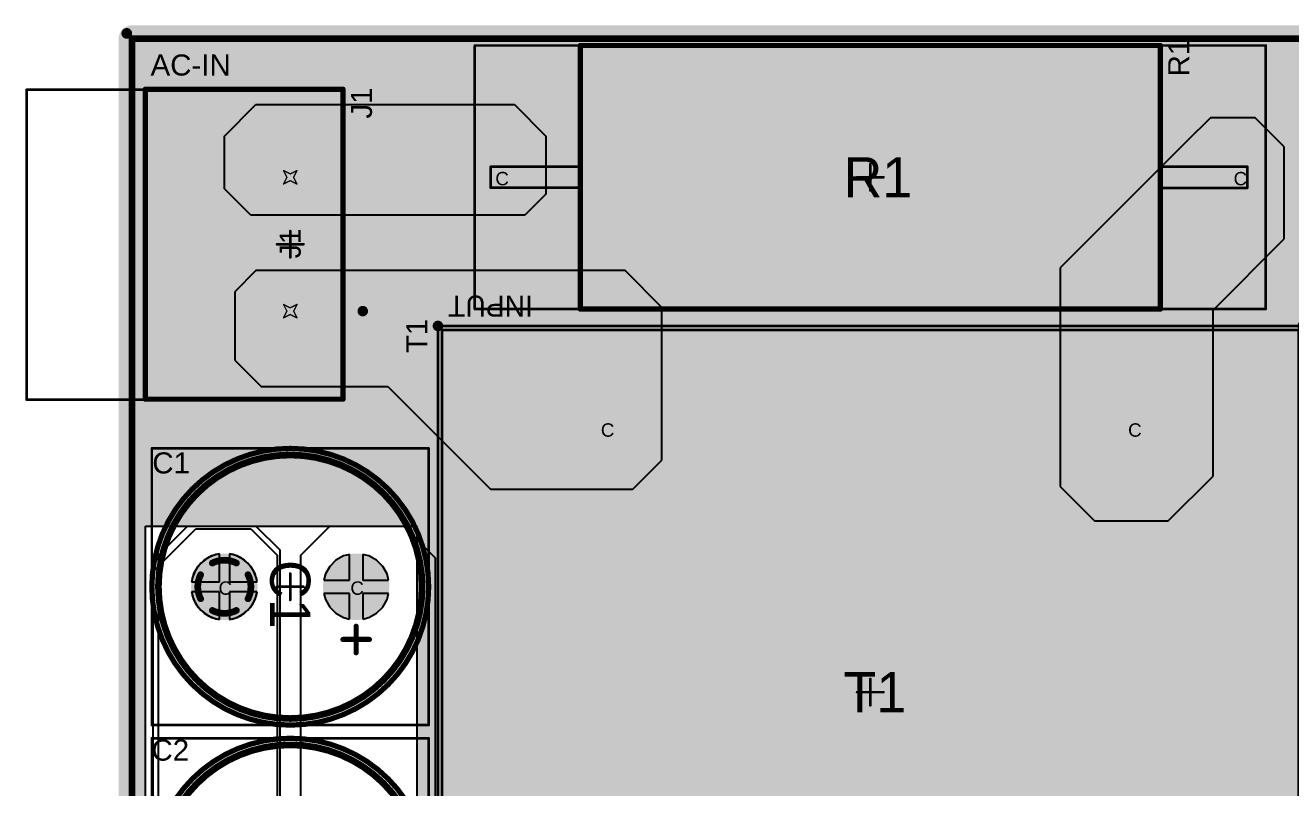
# Model space of a CAD drawing. Header units: millimetres. Extents: x -0.2 to 11.1, y -5.4 to 4.7.
# Drawn here: x -0.159 to 1.73, y 2.487 to 3.626 of the extents above; entities that cross this region are included whole.
import ezdxf

# ---------------------------------------------------------------- set-up
doc = ezdxf.new("R2010")
doc.units = ezdxf.units.MM
doc.header["$MEASUREMENT"] = 0
for name, color, linetype in [('BottomLayer', 5, 'Continuous'), ('BottomSolder', 6, 'Continuous'), ('DrillDrawing', 1, 'Continuous'), ('InternalPlane1', 76, 'Continuous'), ('InternalPlane2', 16, 'Continuous'), ('KeepOutLayer', 6, 'Continuous'), ('Mechanical1', 6, 'Continuous'), ('Mechanical13', 56, 'Continuous'), ('Mechanical3', 76, 'Continuous'), ('Mechanical5', 56, 'Continuous'), ('MultiLayer', 9, 'Continuous'), ('PadHoleLayer', 156, 'Continuous'), ('TopLayer', 1, 'Continuous'), ('TopOverlay', 2, 'Continuous'), ('TopSolder', 216, 'Continuous')]:
    doc.layers.add(name, color=color, linetype=linetype)
doc.styles.add('Arial', font='arial.ttf', dxfattribs={"height": 0.2})

# ---------------------------------------------------------------- blocks, each defined once
blk = doc.blocks.new('BV302S_13')
at = {"layer": 'BottomLayer'}
h = blk.add_hatch(color=5, dxfattribs=at)
edge = h.paths.add_edge_path()
edge.add_arc((-0.3937, 0.3937), 0.0394, 0, 360)
h = blk.add_hatch(color=5, dxfattribs=at)
edge = h.paths.add_edge_path()
edge.add_arc((0.3937, 0.3937), 0.0394, 0, 360)
h = blk.add_hatch(color=5, dxfattribs=at)
edge = h.paths.add_edge_path()
edge.add_arc((-0.1969, -0.3937), 0.0394, 0, 360)
h = blk.add_hatch(color=5, dxfattribs=at)
edge = h.paths.add_edge_path()
edge.add_arc((0.1969, -0.3937), 0.0394, 0, 360)
at = {"layer": 'BottomSolder'}
h = blk.add_hatch(color=6, dxfattribs=at)
edge = h.paths.add_edge_path()
edge.add_arc((-0.3937, 0.3937), 0.0413, 0, 360)
h = blk.add_hatch(color=6, dxfattribs=at)
edge = h.paths.add_edge_path()
edge.add_arc((0.3937, 0.3937), 0.0413, 0, 360)
h = blk.add_hatch(color=6, dxfattribs=at)
edge = h.paths.add_edge_path()
edge.add_arc((-0.1969, -0.3937), 0.0413, 0, 360)
h = blk.add_hatch(color=6, dxfattribs=at)
edge = h.paths.add_edge_path()
edge.add_arc((0.1969, -0.3937), 0.0413, 0, 360)
at = {"layer": 'InternalPlane1'}
h = blk.add_hatch(color=76, dxfattribs=at)
edge = h.paths.add_edge_path()
edge.add_arc((-0.3937, 0.3937), 0.0497, 0, 360)
h = blk.add_hatch(color=76, dxfattribs=at)
edge = h.paths.add_edge_path()
edge.add_arc((0.3937, 0.3937), 0.0497, 0, 360)
h = blk.add_hatch(color=76, dxfattribs=at)
edge = h.paths.add_edge_path()
edge.add_arc((-0.1969, -0.3937), 0.0497, 0, 360)
h = blk.add_hatch(color=76, dxfattribs=at)
edge = h.paths.add_edge_path()
edge.add_arc((0.1969, -0.3937), 0.0497, 0, 360)
at = {"layer": 'InternalPlane2'}
h = blk.add_hatch(color=16, dxfattribs=at)
edge = h.paths.add_edge_path()
edge.add_arc((-0.3937, 0.3937), 0.0497, 0, 360)
h = blk.add_hatch(color=16, dxfattribs=at)
edge = h.paths.add_edge_path()
edge.add_arc((0.3937, 0.3937), 0.0497, 0, 360)
h = blk.add_hatch(color=16, dxfattribs=at)
edge = h.paths.add_edge_path()
edge.add_arc((-0.1969, -0.3937), 0.0497, 0, 360)
h = blk.add_hatch(color=16, dxfattribs=at)
edge = h.paths.add_edge_path()
edge.add_arc((0.1969, -0.3937), 0.0497, 0, 360)
at = {"layer": 'MultiLayer'}
h = blk.add_hatch(color=9, dxfattribs=at)
edge = h.paths.add_edge_path()
edge.add_arc((-0.3937, 0.3937), 0.0394, 0, 360)
h = blk.add_hatch(color=9, dxfattribs=at)
edge = h.paths.add_edge_path()
edge.add_arc((0.3937, 0.3937), 0.0394, 0, 360)
h = blk.add_hatch(color=9, dxfattribs=at)
edge = h.paths.add_edge_path()
edge.add_arc((-0.1969, -0.3937), 0.0394, 0, 360)
h = blk.add_hatch(color=9, dxfattribs=at)
edge = h.paths.add_edge_path()
edge.add_arc((0.1969, -0.3937), 0.0394, 0, 360)
at = {"layer": 'PadHoleLayer'}
h = blk.add_hatch(color=156, dxfattribs=at)
edge = h.paths.add_edge_path()
edge.add_arc((-0.3937, 0.3937), 0.0197, 0, 360)
h = blk.add_hatch(color=156, dxfattribs=at)
edge = h.paths.add_edge_path()
edge.add_arc((0.3937, 0.3937), 0.0197, 0, 360)
h = blk.add_hatch(color=156, dxfattribs=at)
edge = h.paths.add_edge_path()
edge.add_arc((-0.1969, -0.3937), 0.0197, 0, 360)
h = blk.add_hatch(color=156, dxfattribs=at)
edge = h.paths.add_edge_path()
edge.add_arc((0.1969, -0.3937), 0.0197, 0, 360)
at = {"layer": 'TopLayer'}
h = blk.add_hatch(color=1, dxfattribs=at)
edge = h.paths.add_edge_path()
edge.add_arc((-0.3937, 0.3937), 0.0394, 0, 360)
h = blk.add_hatch(color=1, dxfattribs=at)
edge = h.paths.add_edge_path()
edge.add_arc((0.3937, 0.3937), 0.0394, 0, 360)
h = blk.add_hatch(color=1, dxfattribs=at)
edge = h.paths.add_edge_path()
edge.add_arc((-0.1969, -0.3937), 0.0394, 0, 360)
h = blk.add_hatch(color=1, dxfattribs=at)
edge = h.paths.add_edge_path()
edge.add_arc((0.1969, -0.3937), 0.0394, 0, 360)
at = {"layer": 'TopSolder'}
h = blk.add_hatch(color=216, dxfattribs=at)
edge = h.paths.add_edge_path()
edge.add_arc((-0.3937, 0.3937), 0.0413, 0, 360)
h = blk.add_hatch(color=216, dxfattribs=at)
edge = h.paths.add_edge_path()
edge.add_arc((0.3937, 0.3937), 0.0413, 0, 360)
h = blk.add_hatch(color=216, dxfattribs=at)
edge = h.paths.add_edge_path()
edge.add_arc((-0.1969, -0.3937), 0.0413, 0, 360)
h = blk.add_hatch(color=216, dxfattribs=at)
edge = h.paths.add_edge_path()
edge.add_arc((0.1969, -0.3937), 0.0413, 0, 360)
at = {"layer": 'Mechanical1', "const_width": 0.00394}
for points in [[(-0.6398, 0.5413), (0.6398, 0.5413)], [(-0.6398, -0.5413), (-0.6398, 0.5413)], [(0.6398, -0.5413), (0.6398, 0.5413)], [(-0.6398, -0.5413), (0.6398, -0.5413)]]:
    blk.add_lwpolyline(points, dxfattribs=at)
at = {"layer": 'Mechanical1', "const_width": 0.00197}
for points in [[(-0.6407, 0.5413, 1), (-0.6388, 0.5413, 1)], [(-0.6407, 0.5413, 1), (-0.6388, 0.5413, 1)], [(0.6388, 0.5413, 1), (0.6407, 0.5413, 1)], [(0.6388, 0.5413, 1), (0.6407, 0.5413, 1)], [(-0.6407, -0.5413, 1), (-0.6388, -0.5413, 1)], [(-0.6407, -0.5413, 1), (-0.6388, -0.5413, 1)], [(0.6388, -0.5413, 1), (0.6407, -0.5413, 1)], [(0.6388, -0.5413, 1), (0.6407, -0.5413, 1)]]:
    blk.add_lwpolyline(points, format="xyb", close=True, dxfattribs=at)
at = {"layer": 'Mechanical3', "const_width": 0.00394}
for points in [[(-0.6457, -0.5472), (-0.6457, 0.5472)], [(-0.6457, 0.5472), (0.6457, 0.5472)], [(0.6457, -0.5472), (0.6457, 0.5472)], [(0, -0.0197), (0, 0.0197)], [(-0.0197, 0), (0.0197, 0)], [(-0.6457, -0.5472), (0.6457, -0.5472)]]:
    blk.add_lwpolyline(points, dxfattribs=at)
at = {"layer": 'Mechanical3', "const_width": 0.00197}
for points in [[(-0.6467, 0.5472, 1), (-0.6447, 0.5472, 1)], [(-0.6467, 0.5472, 1), (-0.6447, 0.5472, 1)], [(0.6447, 0.5472, 1), (0.6467, 0.5472, 1)], [(0.6447, 0.5472, 1), (0.6467, 0.5472, 1)], [(-0.001, 0.0197, 1), (0.001, 0.0197, 1)], [(-0.0207, 0, 1), (-0.0187, 0, 1)], [(0.0187, 0, 1), (0.0207, 0, 1)], [(-0.001, -0.0197, 1), (0.001, -0.0197, 1)], [(-0.6467, -0.5472, 1), (-0.6447, -0.5472, 1)], [(-0.6467, -0.5472, 1), (-0.6447, -0.5472, 1)], [(0.6447, -0.5472, 1), (0.6467, -0.5472, 1)], [(0.6447, -0.5472, 1), (0.6467, -0.5472, 1)]]:
    blk.add_lwpolyline(points, format="xyb", close=True, dxfattribs=at)
at = {"layer": 'Mechanical5', "const_width": 0.00394}
for points in [[(-0.6457, 0.5472), (0.6457, 0.5472)], [(-0.6457, -0.5472), (-0.6457, 0.5472)], [(0.6457, -0.5472), (0.6457, 0.5472)], [(-0.6457, -0.5472), (0.6457, -0.5472)]]:
    blk.add_lwpolyline(points, dxfattribs=at)
at = {"layer": 'Mechanical5', "const_width": 0.00197}
for points in [[(-0.6467, 0.5472, 1), (-0.6447, 0.5472, 1)], [(-0.6467, 0.5472, 1), (-0.6447, 0.5472, 1)], [(0.6447, 0.5472, 1), (0.6467, 0.5472, 1)], [(0.6447, 0.5472, 1), (0.6467, 0.5472, 1)], [(-0.6467, -0.5472, 1), (-0.6447, -0.5472, 1)], [(-0.6467, -0.5472, 1), (-0.6447, -0.5472, 1)], [(0.6447, -0.5472, 1), (0.6467, -0.5472, 1)], [(0.6447, -0.5472, 1), (0.6467, -0.5472, 1)]]:
    blk.add_lwpolyline(points, format="xyb", close=True, dxfattribs=at)
at = {"layer": 'TopOverlay', "const_width": 0.0157}
for points in [[(-0.6457, -0.5472), (-0.6457, 0.5472)], [(-0.6457, 0.5472), (0.6457, 0.5472)], [(0.6457, -0.5472), (0.6457, 0.5472)], [(-0.6457, -0.5472), (0.6457, -0.5472)]]:
    blk.add_lwpolyline(points, dxfattribs=at)
at = {"layer": 'TopOverlay', "const_width": 0.00787}
for points in [[(-0.6496, 0.5472, 1), (-0.6417, 0.5472, 1)], [(-0.6496, 0.5472, 1), (-0.6417, 0.5472, 1)], [(0.6417, 0.5472, 1), (0.6496, 0.5472, 1)], [(0.6417, 0.5472, 1), (0.6496, 0.5472, 1)], [(-0.6496, -0.5472, 1), (-0.6417, -0.5472, 1)], [(-0.6496, -0.5472, 1), (-0.6417, -0.5472, 1)], [(0.6417, -0.5472, 1), (0.6496, -0.5472, 1)], [(0.6417, -0.5472, 1), (0.6496, -0.5472, 1)]]:
    blk.add_lwpolyline(points, format="xyb", close=True, dxfattribs=at)
at = {"layer": 'Mechanical5'}
blk.add_text('T1', height=0.06, dxfattribs=at).set_placement((-0.04, -0.03))
at = {"layer": 'TopOverlay'}
blk.add_text('INPUT', height=0.0315, rotation=180, dxfattribs=at).set_placement((-0.504, 0.5925))
blk.add_text('OUTPUT', height=0.0315, dxfattribs=at).set_placement((0.4698, -0.5925))
blk = doc.blocks.new('5WD27_55')
at = {"layer": 'BottomLayer'}
h = blk.add_hatch(color=5, dxfattribs=at)
edge = h.paths.add_edge_path()
edge.add_arc((-0.5512, 0), 0.0315, 0, 360)
h = blk.add_hatch(color=5, dxfattribs=at)
edge = h.paths.add_edge_path()
edge.add_arc((0.5512, 0), 0.0315, 0, 360)
at = {"layer": 'BottomSolder'}
h = blk.add_hatch(color=6, dxfattribs=at)
edge = h.paths.add_edge_path()
edge.add_arc((-0.5512, 0), 0.0335, 0, 360)
h = blk.add_hatch(color=6, dxfattribs=at)
edge = h.paths.add_edge_path()
edge.add_arc((0.5512, 0), 0.0335, 0, 360)
at = {"layer": 'InternalPlane1'}
h = blk.add_hatch(color=76, dxfattribs=at)
edge = h.paths.add_edge_path()
edge.add_arc((-0.5512, 0), 0.0497, 0, 360)
h = blk.add_hatch(color=76, dxfattribs=at)
edge = h.paths.add_edge_path()
edge.add_arc((0.5512, 0), 0.0497, 0, 360)
at = {"layer": 'InternalPlane2'}
h = blk.add_hatch(color=16, dxfattribs=at)
edge = h.paths.add_edge_path()
edge.add_arc((-0.5512, 0), 0.0497, 0, 360)
h = blk.add_hatch(color=16, dxfattribs=at)
edge = h.paths.add_edge_path()
edge.add_arc((0.5512, 0), 0.0497, 0, 360)
at = {"layer": 'MultiLayer'}
h = blk.add_hatch(color=9, dxfattribs=at)
edge = h.paths.add_edge_path()
edge.add_arc((-0.5512, 0), 0.0315, 0, 360)
h = blk.add_hatch(color=9, dxfattribs=at)
edge = h.paths.add_edge_path()
edge.add_arc((0.5512, 0), 0.0315, 0, 360)
at = {"layer": 'PadHoleLayer'}
h = blk.add_hatch(color=156, dxfattribs=at)
edge = h.paths.add_edge_path()
edge.add_arc((-0.5512, 0), 0.0197, 0, 360)
h = blk.add_hatch(color=156, dxfattribs=at)
edge = h.paths.add_edge_path()
edge.add_arc((0.5512, 0), 0.0197, 0, 360)
at = {"layer": 'TopLayer'}
h = blk.add_hatch(color=1, dxfattribs=at)
edge = h.paths.add_edge_path()
edge.add_arc((-0.5512, 0), 0.0315, 0, 360)
h = blk.add_hatch(color=1, dxfattribs=at)
edge = h.paths.add_edge_path()
edge.add_arc((0.5512, 0), 0.0315, 0, 360)
at = {"layer": 'TopSolder'}
h = blk.add_hatch(color=216, dxfattribs=at)
edge = h.paths.add_edge_path()
edge.add_arc((-0.5512, 0), 0.0335, 0, 360)
h = blk.add_hatch(color=216, dxfattribs=at)
edge = h.paths.add_edge_path()
edge.add_arc((0.5512, 0), 0.0335, 0, 360)
at = {"layer": 'Mechanical1', "const_width": 0.00394}
for points in [[(-0.4331, 0.1969), (0.4331, 0.1969)], [(-0.4331, 0.0157), (-0.4331, 0.1969)], [(-0.4331, 0.1969), (-0.4331, 0.1969)], [(-0.4331, -0.1969), (-0.4331, 0.1969)], [(-0.4331, 0.1969), (0.4331, 0.1969)], [(0.4331, 0.0157), (0.4331, 0.1969)], [(0.4331, -0.1969), (0.4331, 0.1969)], [(-0.5669, -0.0157), (-0.5669, 0.0157)], [(-0.5669, 0.0157), (-0.4331, 0.0157)], [(0.4331, 0.0157), (0.563, 0.0157)], [(0.563, -0.0158), (0.563, 0.0157)], [(-0.5669, -0.0157), (-0.4331, -0.0157)], [(-0.4331, -0.1969), (-0.4331, -0.0157)], [(0.4331, -0.0158), (0.563, -0.0158)], [(0.4331, -0.1969), (0.4331, -0.0158)], [(-0.4331, -0.1969), (0.4331, -0.1969)], [(-0.4331, -0.1969), (0.4331, -0.1969)]]:
    blk.add_lwpolyline(points, dxfattribs=at)
at = {"layer": 'Mechanical1', "const_width": 0.00197}
for points in [[(-0.4341, 0.1969, 1), (-0.4321, 0.1969, 1)], [(-0.4341, 0.1969, 1), (-0.4321, 0.1969, 1)], [(-0.4341, 0.1969, 1), (-0.4321, 0.1969, 1)], [(-0.4341, 0.1969, 1), (-0.4321, 0.1969, 1)], [(-0.4341, 0.1969, 1), (-0.4321, 0.1969, 1)], [(-0.4341, 0.1969, 1), (-0.4321, 0.1969, 1)], [(0.4321, 0.1969, 1), (0.4341, 0.1969, 1)], [(0.4321, 0.1969, 1), (0.4341, 0.1969, 1)], [(0.4321, 0.1969, 1), (0.4341, 0.1969, 1)], [(0.4321, 0.1969, 1), (0.4341, 0.1969, 1)], [(-0.5679, 0.0157, 1), (-0.5659, 0.0157, 1)], [(-0.5679, 0.0157, 1), (-0.5659, 0.0157, 1)], [(-0.4341, 0.0157, 1), (-0.4321, 0.0157, 1)], [(-0.4341, 0.0157, 1), (-0.4321, 0.0157, 1)], [(0.4321, 0.0157, 1), (0.4341, 0.0157, 1)], [(0.4321, 0.0157, 1), (0.4341, 0.0157, 1)], [(0.562, 0.0157, 1), (0.564, 0.0157, 1)], [(0.562, 0.0157, 1), (0.564, 0.0157, 1)], [(-0.5679, -0.0157, 1), (-0.5659, -0.0157, 1)], [(-0.5679, -0.0157, 1), (-0.5659, -0.0157, 1)], [(-0.4341, -0.0157, 1), (-0.4321, -0.0157, 1)], [(-0.4341, -0.0157, 1), (-0.4321, -0.0157, 1)], [(0.4321, -0.0158, 1), (0.4341, -0.0158, 1)], [(0.4321, -0.0158, 1), (0.4341, -0.0158, 1)], [(0.562, -0.0158, 1), (0.564, -0.0158, 1)], [(0.562, -0.0158, 1), (0.564, -0.0158, 1)], [(-0.4341, -0.1969, 1), (-0.4321, -0.1969, 1)], [(-0.4341, -0.1969, 1), (-0.4321, -0.1969, 1)], [(-0.4341, -0.1969, 1), (-0.4321, -0.1969, 1)], [(-0.4341, -0.1969, 1), (-0.4321, -0.1969, 1)], [(0.4321, -0.1969, 1), (0.4341, -0.1969, 1)], [(0.4321, -0.1969, 1), (0.4341, -0.1969, 1)], [(0.4321, -0.1969, 1), (0.4341, -0.1969, 1)], [(0.4321, -0.1969, 1), (0.4341, -0.1969, 1)]]:
    blk.add_lwpolyline(points, format="xyb", close=True, dxfattribs=at)
at = {"layer": 'Mechanical3', "const_width": 0.00394}
for points in [[(-0.5906, -0.1969), (-0.5906, 0.1969)], [(-0.5906, 0.1969), (0.5906, 0.1969)], [(0.5906, -0.1969), (0.5906, 0.1969)], [(0, -0.0197), (0, 0.0197)], [(-0.0197, 0), (0.0197, 0)], [(-0.5906, -0.1969), (0.5906, -0.1969)]]:
    blk.add_lwpolyline(points, dxfattribs=at)
at = {"layer": 'Mechanical3', "const_width": 0.00197}
for points in [[(-0.5915, 0.1969, 1), (-0.5896, 0.1969, 1)], [(-0.5915, 0.1969, 1), (-0.5896, 0.1969, 1)], [(0.5896, 0.1969, 1), (0.5915, 0.1969, 1)], [(0.5896, 0.1969, 1), (0.5915, 0.1969, 1)], [(-0.001, 0.0197, 1), (0.001, 0.0197, 1)], [(-0.0207, 0, 1), (-0.0187, 0, 1)], [(0.0187, 0, 1), (0.0207, 0, 1)], [(-0.001, -0.0197, 1), (0.001, -0.0197, 1)], [(-0.5915, -0.1969, 1), (-0.5896, -0.1969, 1)], [(-0.5915, -0.1969, 1), (-0.5896, -0.1969, 1)], [(0.5896, -0.1969, 1), (0.5915, -0.1969, 1)], [(0.5896, -0.1969, 1), (0.5915, -0.1969, 1)]]:
    blk.add_lwpolyline(points, format="xyb", close=True, dxfattribs=at)
at = {"layer": 'Mechanical5', "const_width": 0.00394}
for points in [[(-0.5906, 0.1969), (0.5906, 0.1969)], [(-0.5906, -0.1969), (-0.5906, 0.1969)], [(0.5906, -0.1969), (0.5906, 0.1969)], [(-0.5906, -0.1969), (0.5906, -0.1969)]]:
    blk.add_lwpolyline(points, dxfattribs=at)
at = {"layer": 'Mechanical5', "const_width": 0.00197}
for points in [[(-0.5915, 0.1969, 1), (-0.5896, 0.1969, 1)], [(-0.5915, 0.1969, 1), (-0.5896, 0.1969, 1)], [(0.5896, 0.1969, 1), (0.5915, 0.1969, 1)], [(0.5896, 0.1969, 1), (0.5915, 0.1969, 1)], [(-0.5915, -0.1969, 1), (-0.5896, -0.1969, 1)], [(-0.5915, -0.1969, 1), (-0.5896, -0.1969, 1)], [(0.5896, -0.1969, 1), (0.5915, -0.1969, 1)], [(0.5896, -0.1969, 1), (0.5915, -0.1969, 1)]]:
    blk.add_lwpolyline(points, format="xyb", close=True, dxfattribs=at)
at = {"layer": 'TopOverlay', "const_width": 0.00787}
for points in [[(-0.4331, -0.1969), (-0.4331, 0.1969)], [(-0.4331, 0.1969), (0.4331, 0.1969)], [(0.4331, -0.1969), (0.4331, 0.1969)], [(-0.4331, -0.1969), (0.4331, -0.1969)]]:
    blk.add_lwpolyline(points, dxfattribs=at)
at = {"layer": 'TopOverlay', "const_width": 0.00394}
for points in [[(-0.435, 0.1969, 1), (-0.4311, 0.1969, 1)], [(-0.435, 0.1969, 1), (-0.4311, 0.1969, 1)], [(0.4311, 0.1969, 1), (0.435, 0.1969, 1)], [(0.4311, 0.1969, 1), (0.435, 0.1969, 1)], [(-0.435, -0.1969, 1), (-0.4311, -0.1969, 1)], [(-0.435, -0.1969, 1), (-0.4311, -0.1969, 1)], [(0.4311, -0.1969, 1), (0.435, -0.1969, 1)], [(0.4311, -0.1969, 1), (0.435, -0.1969, 1)]]:
    blk.add_lwpolyline(points, format="xyb", close=True, dxfattribs=at)
at = {"layer": 'Mechanical5'}
blk.add_text('R1', height=0.06, dxfattribs=at).set_placement((-0.04, -0.03))
blk = doc.blocks.new('TBP01R1_508_02BE_71')
at = {"layer": 'BottomLayer'}
blk.add_hatch(color=5, dxfattribs=at).paths.add_polyline_path([(-0.1502, 0.0502), (-0.0498, 0.0502), (-0.0498, -0.0502), (-0.1502, -0.0502)])
h = blk.add_hatch(color=5, dxfattribs=at)
edge = h.paths.add_edge_path()
edge.add_arc((0.1, 0), 0.0502, 0, 360)
at = {"layer": 'BottomSolder'}
blk.add_hatch(color=6, dxfattribs=at).paths.add_polyline_path([(-0.1542, 0.0542), (-0.0458, 0.0542), (-0.0458, -0.0542), (-0.1542, -0.0542)])
h = blk.add_hatch(color=6, dxfattribs=at)
edge = h.paths.add_edge_path()
edge.add_arc((0.1, 0), 0.0542, 0, 360)
at = {"layer": 'InternalPlane1'}
h = blk.add_hatch(color=76, dxfattribs=at)
edge = h.paths.add_edge_path()
edge.add_arc((-0.1, 0), 0.0635, 0, 360)
h = blk.add_hatch(color=76, dxfattribs=at)
edge = h.paths.add_edge_path()
edge.add_arc((0.1, 0), 0.0635, 0, 360)
at = {"layer": 'InternalPlane2'}
h = blk.add_hatch(color=16, dxfattribs=at)
edge = h.paths.add_edge_path()
edge.add_arc((-0.1, 0), 0.0635, 0, 360)
h = blk.add_hatch(color=16, dxfattribs=at)
edge = h.paths.add_edge_path()
edge.add_arc((0.1, 0), 0.0635, 0, 360)
at = {"layer": 'MultiLayer'}
blk.add_hatch(color=9, dxfattribs=at).paths.add_polyline_path([(-0.1502, 0.0502), (-0.0498, 0.0502), (-0.0498, -0.0502), (-0.1502, -0.0502)])
h = blk.add_hatch(color=9, dxfattribs=at)
edge = h.paths.add_edge_path()
edge.add_arc((0.1, 0), 0.0502, 0, 360)
at = {"layer": 'PadHoleLayer'}
h = blk.add_hatch(color=156, dxfattribs=at)
edge = h.paths.add_edge_path()
edge.add_arc((-0.1, 0), 0.0335, 0, 360)
h = blk.add_hatch(color=156, dxfattribs=at)
edge = h.paths.add_edge_path()
edge.add_arc((0.1, 0), 0.0335, 0, 360)
at = {"layer": 'TopLayer'}
blk.add_hatch(color=1, dxfattribs=at).paths.add_polyline_path([(-0.1502, 0.0502), (-0.0498, 0.0502), (-0.0498, -0.0502), (-0.1502, -0.0502)])
h = blk.add_hatch(color=1, dxfattribs=at)
edge = h.paths.add_edge_path()
edge.add_arc((0.1, 0), 0.0502, 0, 360)
at = {"layer": 'TopSolder'}
blk.add_hatch(color=216, dxfattribs=at).paths.add_polyline_path([(-0.1542, 0.0542), (-0.0458, 0.0542), (-0.0458, -0.0542), (-0.1542, -0.0542)])
h = blk.add_hatch(color=216, dxfattribs=at)
edge = h.paths.add_edge_path()
edge.add_arc((0.1, 0), 0.0542, 0, 360)
at = {"layer": 'Mechanical1', "const_width": 0.00394}
for points in [[(-0.2323, 0.3937), (0.2307, 0.3937)], [(-0.2323, 0.3937), (-0.2323, -0.0787)], [(0.2307, 0.3937), (0.2307, -0.0787)], [(-0.2323, -0.0787), (0.2307, -0.0787)]]:
    blk.add_lwpolyline(points, dxfattribs=at)
at = {"layer": 'Mechanical1', "const_width": 0.00197}
for points in [[(-0.2333, 0.3937, 1), (-0.2313, 0.3937, 1)], [(-0.2333, 0.3937, 1), (-0.2313, 0.3937, 1)], [(0.2297, 0.3937, 1), (0.2317, 0.3937, 1)], [(0.2297, 0.3937, 1), (0.2317, 0.3937, 1)], [(-0.2333, -0.0787, 1), (-0.2313, -0.0787, 1)], [(-0.2333, -0.0787, 1), (-0.2313, -0.0787, 1)], [(0.2297, -0.0787, 1), (0.2317, -0.0787, 1)], [(0.2297, -0.0787, 1), (0.2317, -0.0787, 1)]]:
    blk.add_lwpolyline(points, format="xyb", close=True, dxfattribs=at)
at = {"layer": 'Mechanical13'}
for points, const_width in [([(-0.0961, -0.1083, 1), (-0.1039, -0.1083, 1)], 0.00787), ([(-0.1059, -0.1083, 1), (-0.102, -0.1083, 1)], 0.00394), ([(-0.098, -0.1083, 1), (-0.0941, -0.1083, 1)], 0.00394)]:
    blk.add_lwpolyline(points, format="xyb", close=True, dxfattribs=dict(at, const_width=const_width))
at = {"layer": 'Mechanical3', "const_width": 0.00394}
for points in [[(-0.2323, 0.2165), (0.2323, 0.2165)], [(-0.2323, 0.2165), (-0.2323, -0.0787)], [(0.2323, 0.2165), (0.2323, -0.0787)], [(0, 0.0197), (0, -0.0197)], [(-0.0197, 0), (0.0197, 0)], [(-0.2323, -0.0787), (0.2323, -0.0787)]]:
    blk.add_lwpolyline(points, dxfattribs=at)
at = {"layer": 'Mechanical3', "const_width": 0.00197}
for points in [[(-0.2333, 0.2165, 1), (-0.2313, 0.2165, 1)], [(-0.2333, 0.2165, 1), (-0.2313, 0.2165, 1)], [(0.2313, 0.2165, 1), (0.2333, 0.2165, 1)], [(0.2313, 0.2165, 1), (0.2333, 0.2165, 1)], [(-0.001, 0.0197, 1), (0.001, 0.0197, 1)], [(-0.0207, 0, 1), (-0.0187, 0, 1)], [(0.0187, 0, 1), (0.0207, 0, 1)], [(-0.001, -0.0197, 1), (0.001, -0.0197, 1)], [(-0.2333, -0.0787, 1), (-0.2313, -0.0787, 1)], [(-0.2333, -0.0787, 1), (-0.2313, -0.0787, 1)], [(0.2313, -0.0787, 1), (0.2333, -0.0787, 1)], [(0.2313, -0.0787, 1), (0.2333, -0.0787, 1)]]:
    blk.add_lwpolyline(points, format="xyb", close=True, dxfattribs=at)
at = {"layer": 'Mechanical5', "const_width": 0.00394}
for points in [[(-0.2323, 0.2165), (0.2323, 0.2165)], [(-0.2323, 0.2165), (-0.2323, -0.0787)], [(0.2323, 0.2165), (0.2323, -0.0787)], [(-0.2323, -0.0787), (0.2323, -0.0787)]]:
    blk.add_lwpolyline(points, dxfattribs=at)
at = {"layer": 'Mechanical5', "const_width": 0.00197}
for points in [[(-0.2333, 0.2165, 1), (-0.2313, 0.2165, 1)], [(-0.2333, 0.2165, 1), (-0.2313, 0.2165, 1)], [(0.2313, 0.2165, 1), (0.2333, 0.2165, 1)], [(0.2313, 0.2165, 1), (0.2333, 0.2165, 1)], [(-0.2333, -0.0787, 1), (-0.2313, -0.0787, 1)], [(-0.2333, -0.0787, 1), (-0.2313, -0.0787, 1)], [(0.2313, -0.0787, 1), (0.2333, -0.0787, 1)], [(0.2313, -0.0787, 1), (0.2333, -0.0787, 1)]]:
    blk.add_lwpolyline(points, format="xyb", close=True, dxfattribs=at)
at = {"layer": 'TopOverlay', "const_width": 0.00787}
for points in [[(-0.2315, 0.2165), (-0.2315, -0.0787)], [(-0.2315, 0.2165), (0.2315, 0.2165)], [(0.2315, 0.2165), (0.2315, -0.0787)], [(-0.2315, -0.0787), (0.2315, -0.0787)]]:
    blk.add_lwpolyline(points, dxfattribs=at)
at = {"layer": 'TopOverlay'}
for points, const_width in [([(-0.2335, 0.2165, 1), (-0.2295, 0.2165, 1)], 0.00394), ([(-0.2335, 0.2165, 1), (-0.2295, 0.2165, 1)], 0.00394), ([(0.2295, 0.2165, 1), (0.2335, 0.2165, 1)], 0.00394), ([(0.2295, 0.2165, 1), (0.2335, 0.2165, 1)], 0.00394), ([(-0.2335, -0.0787, 1), (-0.2295, -0.0787, 1)], 0.00394), ([(-0.2335, -0.0787, 1), (-0.2295, -0.0787, 1)], 0.00394), ([(0.2295, -0.0787, 1), (0.2335, -0.0787, 1)], 0.00394), ([(0.2295, -0.0787, 1), (0.2335, -0.0787, 1)], 0.00394), ([(-0.0961, -0.1083, 1), (-0.1039, -0.1083, 1)], 0.00787), ([(-0.1059, -0.1083, 1), (-0.102, -0.1083, 1)], 0.00394), ([(-0.098, -0.1083, 1), (-0.0941, -0.1083, 1)], 0.00394)]:
    blk.add_lwpolyline(points, format="xyb", close=True, dxfattribs=dict(at, const_width=const_width))
at = {"layer": 'Mechanical5'}
blk.add_text('J1', height=0.0315, dxfattribs=at).set_placement((-0.021, -0.0157))
blk = doc.blocks.new('CAP_RADIAL_D10_P5_125')
at = {"layer": 'BottomLayer'}
h = blk.add_hatch(color=5, dxfattribs=at)
edge = h.paths.add_edge_path()
edge.add_arc((0, 0.0984), 0.0394, 0, 360)
h = blk.add_hatch(color=5, dxfattribs=at)
edge = h.paths.add_edge_path()
edge.add_arc((0, -0.0984), 0.0394, 0, 360)
at = {"layer": 'BottomSolder'}
h = blk.add_hatch(color=6, dxfattribs=at)
edge = h.paths.add_edge_path()
edge.add_arc((0, 0.0984), 0.0413, 0, 360)
h = blk.add_hatch(color=6, dxfattribs=at)
edge = h.paths.add_edge_path()
edge.add_arc((0, -0.0984), 0.0413, 0, 360)
at = {"layer": 'InternalPlane1'}
h = blk.add_hatch(color=76, dxfattribs=at)
edge = h.paths.add_edge_path()
edge.add_arc((0, 0.0984), 0.0497, 0, 360)
at = {"layer": 'InternalPlane2'}
h = blk.add_hatch(color=16, dxfattribs=at)
edge = h.paths.add_edge_path()
edge.add_arc((0, 0.0984), 0.0497, 0, 360)
h = blk.add_hatch(color=16, dxfattribs=at)
edge = h.paths.add_edge_path()
edge.add_arc((0, -0.0984), 0.0497, 0, 360)
at = {"layer": 'MultiLayer'}
h = blk.add_hatch(color=9, dxfattribs=at)
edge = h.paths.add_edge_path()
edge.add_arc((0, 0.0984), 0.0394, 0, 360)
h = blk.add_hatch(color=9, dxfattribs=at)
edge = h.paths.add_edge_path()
edge.add_arc((0, -0.0984), 0.0394, 0, 360)
at = {"layer": 'PadHoleLayer'}
h = blk.add_hatch(color=156, dxfattribs=at)
edge = h.paths.add_edge_path()
edge.add_arc((0, 0.0984), 0.0197, 0, 360)
h = blk.add_hatch(color=156, dxfattribs=at)
edge = h.paths.add_edge_path()
edge.add_arc((0, -0.0984), 0.0197, 0, 360)
at = {"layer": 'TopLayer'}
h = blk.add_hatch(color=1, dxfattribs=at)
edge = h.paths.add_edge_path()
edge.add_arc((0, 0.0984), 0.0394, 0, 360)
h = blk.add_hatch(color=1, dxfattribs=at)
edge = h.paths.add_edge_path()
edge.add_arc((0, -0.0984), 0.0394, 0, 360)
at = {"layer": 'TopSolder'}
h = blk.add_hatch(color=216, dxfattribs=at)
edge = h.paths.add_edge_path()
edge.add_arc((0, 0.0984), 0.0413, 0, 360)
h = blk.add_hatch(color=216, dxfattribs=at)
edge = h.paths.add_edge_path()
edge.add_arc((0, -0.0984), 0.0413, 0, 360)
at = {"layer": 'InternalPlane1', "const_width": 0.01}
for points in [[(-0.018, -0.0631, -0.240079), (0.018, -0.0631)], [(-0.0354, -0.1164, -0.240079), (-0.0354, -0.0804)], [(0.0354, -0.0804, -0.240079), (0.0354, -0.1164)], [(0.018, -0.1338, -0.240079), (-0.018, -0.1338)]]:
    blk.add_lwpolyline(points, format="xyb", dxfattribs=at)
at = {"layer": 'InternalPlane1', "const_width": 0.005}
for points in [[(-0.0379, -0.0804, 1), (-0.0329, -0.0804, 1)], [(-0.0205, -0.0631, 1), (-0.0155, -0.0631, 1)], [(0.0155, -0.0631, 1), (0.0205, -0.0631, 1)], [(0.0329, -0.0804, 1), (0.0379, -0.0804, 1)], [(-0.0379, -0.1164, 1), (-0.0329, -0.1164, 1)], [(0.0329, -0.1164, 1), (0.0379, -0.1164, 1)], [(-0.0205, -0.1338, 1), (-0.0155, -0.1338, 1)], [(0.0155, -0.1338, 1), (0.0205, -0.1338, 1)]]:
    blk.add_lwpolyline(points, format="xyb", close=True, dxfattribs=at)
at = {"layer": 'Mechanical1', "const_width": 0.00394}
for points in [[(-0.2067, -0.2067), (-0.2067, 0.2067)], [(0.2067, 0.2067), (-0.2067, 0.2067)], [(0.2067, -0.2067), (0.2067, 0.2067)], [(0.2067, -0.2067), (-0.2067, -0.2067)]]:
    blk.add_lwpolyline(points, dxfattribs=at)
at = {"layer": 'Mechanical1', "const_width": 0.00197}
for points in [[(-0.2077, 0.2067, 1), (-0.2057, 0.2067, 1)], [(-0.2077, 0.2067, 1), (-0.2057, 0.2067, 1)], [(0.2057, 0.2067, 1), (0.2077, 0.2067, 1)], [(0.2057, 0.2067, 1), (0.2077, 0.2067, 1)], [(-0.2077, -0.2067, 1), (-0.2057, -0.2067, 1)], [(-0.2077, -0.2067, 1), (-0.2057, -0.2067, 1)], [(0.2057, -0.2067, 1), (0.2077, -0.2067, 1)], [(0.2057, -0.2067, 1), (0.2077, -0.2067, 1)]]:
    blk.add_lwpolyline(points, format="xyb", close=True, dxfattribs=at)
at = {"layer": 'Mechanical3'}
for points, const_width in [([(0.1969, 0, 1), (-0.1969, 0, 1)], 0.01), ([(-0.001, 0.0197, 1), (0.001, 0.0197, 1)], 0.00197), ([(-0.1994, 0, 1), (-0.1944, 0, 1)], 0.005), ([(-0.0207, 0, 1), (-0.0187, 0, 1)], 0.00197), ([(0.0187, 0, 1), (0.0207, 0, 1)], 0.00197), ([(0.1944, 0, 1), (0.1994, 0, 1)], 0.005), ([(-0.001, -0.0197, 1), (0.001, -0.0197, 1)], 0.00197)]:
    blk.add_lwpolyline(points, format="xyb", close=True, dxfattribs=dict(at, const_width=const_width))
at = {"layer": 'Mechanical3', "const_width": 0.00394}
for points in [[(0, -0.0197), (0, 0.0197)], [(0.0197, 0), (-0.0197, 0)]]:
    blk.add_lwpolyline(points, dxfattribs=at)
at = {"layer": 'Mechanical5'}
for points, const_width in [([(0.1969, 0, 1), (-0.1969, 0, 1)], 0.01), ([(-0.1994, 0, 1), (-0.1944, 0, 1)], 0.005), ([(0.1944, 0, 1), (0.1994, 0, 1)], 0.005)]:
    blk.add_lwpolyline(points, format="xyb", close=True, dxfattribs=dict(at, const_width=const_width))
at = {"layer": 'TopOverlay'}
for points, const_width in [([(0.2067, 0, 1), (-0.2067, 0, 1)], 0.00787), ([(0.0768, 0.1181, 1), (0.0807, 0.1181, 1)], 0.00394), ([(0.0571, 0.0984, 1), (0.061, 0.0984, 1)], 0.00394), ([(0.0965, 0.0984, 1), (0.1004, 0.0984, 1)], 0.00394), ([(0.0768, 0.0787, 1), (0.0807, 0.0787, 1)], 0.00394), ([(-0.2087, 0, 1), (-0.2047, 0, 1)], 0.00394), ([(0.2047, 0, 1), (0.2087, 0, 1)], 0.00394)]:
    blk.add_lwpolyline(points, format="xyb", close=True, dxfattribs=dict(at, const_width=const_width))
at = {"layer": 'TopOverlay', "const_width": 0.00787}
for points in [[(0.0787, 0.0787), (0.0787, 0.1181)], [(0.0984, 0.0984), (0.0591, 0.0984)]]:
    blk.add_lwpolyline(points, dxfattribs=at)
at = {"layer": 'Mechanical5'}
blk.add_text('C2', height=0.06, dxfattribs=at).set_placement((-0.05, -0.03))
blk = doc.blocks.new('CAP_RADIAL_D10_P5_126')
at = {"layer": 'BottomLayer'}
h = blk.add_hatch(color=5, dxfattribs=at)
edge = h.paths.add_edge_path()
edge.add_arc((0, 0.0984), 0.0394, 0, 360)
h = blk.add_hatch(color=5, dxfattribs=at)
edge = h.paths.add_edge_path()
edge.add_arc((0, -0.0984), 0.0394, 0, 360)
at = {"layer": 'BottomSolder'}
h = blk.add_hatch(color=6, dxfattribs=at)
edge = h.paths.add_edge_path()
edge.add_arc((0, 0.0984), 0.0413, 0, 360)
h = blk.add_hatch(color=6, dxfattribs=at)
edge = h.paths.add_edge_path()
edge.add_arc((0, -0.0984), 0.0413, 0, 360)
at = {"layer": 'InternalPlane1'}
h = blk.add_hatch(color=76, dxfattribs=at)
edge = h.paths.add_edge_path()
edge.add_arc((0, 0.0984), 0.0497, 0, 360)
at = {"layer": 'InternalPlane2'}
h = blk.add_hatch(color=16, dxfattribs=at)
edge = h.paths.add_edge_path()
edge.add_arc((0, 0.0984), 0.0497, 0, 360)
h = blk.add_hatch(color=16, dxfattribs=at)
edge = h.paths.add_edge_path()
edge.add_arc((0, -0.0984), 0.0497, 0, 360)
at = {"layer": 'MultiLayer'}
h = blk.add_hatch(color=9, dxfattribs=at)
edge = h.paths.add_edge_path()
edge.add_arc((0, 0.0984), 0.0394, 0, 360)
h = blk.add_hatch(color=9, dxfattribs=at)
edge = h.paths.add_edge_path()
edge.add_arc((0, -0.0984), 0.0394, 0, 360)
at = {"layer": 'PadHoleLayer'}
h = blk.add_hatch(color=156, dxfattribs=at)
edge = h.paths.add_edge_path()
edge.add_arc((0, 0.0984), 0.0197, 0, 360)
h = blk.add_hatch(color=156, dxfattribs=at)
edge = h.paths.add_edge_path()
edge.add_arc((0, -0.0984), 0.0197, 0, 360)
at = {"layer": 'TopLayer'}
h = blk.add_hatch(color=1, dxfattribs=at)
edge = h.paths.add_edge_path()
edge.add_arc((0, 0.0984), 0.0394, 0, 360)
h = blk.add_hatch(color=1, dxfattribs=at)
edge = h.paths.add_edge_path()
edge.add_arc((0, -0.0984), 0.0394, 0, 360)
at = {"layer": 'TopSolder'}
h = blk.add_hatch(color=216, dxfattribs=at)
edge = h.paths.add_edge_path()
edge.add_arc((0, 0.0984), 0.0413, 0, 360)
h = blk.add_hatch(color=216, dxfattribs=at)
edge = h.paths.add_edge_path()
edge.add_arc((0, -0.0984), 0.0413, 0, 360)
at = {"layer": 'InternalPlane1', "const_width": 0.01}
for points in [[(-0.018, -0.0631, -0.240079), (0.018, -0.0631)], [(-0.0354, -0.1164, -0.240079), (-0.0354, -0.0804)], [(0.0354, -0.0804, -0.240079), (0.0354, -0.1164)], [(0.018, -0.1338, -0.240079), (-0.018, -0.1338)]]:
    blk.add_lwpolyline(points, format="xyb", dxfattribs=at)
at = {"layer": 'InternalPlane1', "const_width": 0.005}
for points in [[(-0.0379, -0.0804, 1), (-0.0329, -0.0804, 1)], [(-0.0205, -0.0631, 1), (-0.0155, -0.0631, 1)], [(0.0155, -0.0631, 1), (0.0205, -0.0631, 1)], [(0.0329, -0.0804, 1), (0.0379, -0.0804, 1)], [(-0.0379, -0.1164, 1), (-0.0329, -0.1164, 1)], [(0.0329, -0.1164, 1), (0.0379, -0.1164, 1)], [(-0.0205, -0.1338, 1), (-0.0155, -0.1338, 1)], [(0.0155, -0.1338, 1), (0.0205, -0.1338, 1)]]:
    blk.add_lwpolyline(points, format="xyb", close=True, dxfattribs=at)
at = {"layer": 'Mechanical1', "const_width": 0.00394}
for points in [[(-0.2067, -0.2067), (-0.2067, 0.2067)], [(0.2067, 0.2067), (-0.2067, 0.2067)], [(0.2067, -0.2067), (0.2067, 0.2067)], [(0.2067, -0.2067), (-0.2067, -0.2067)]]:
    blk.add_lwpolyline(points, dxfattribs=at)
at = {"layer": 'Mechanical1', "const_width": 0.00197}
for points in [[(-0.2077, 0.2067, 1), (-0.2057, 0.2067, 1)], [(-0.2077, 0.2067, 1), (-0.2057, 0.2067, 1)], [(0.2057, 0.2067, 1), (0.2077, 0.2067, 1)], [(0.2057, 0.2067, 1), (0.2077, 0.2067, 1)], [(-0.2077, -0.2067, 1), (-0.2057, -0.2067, 1)], [(-0.2077, -0.2067, 1), (-0.2057, -0.2067, 1)], [(0.2057, -0.2067, 1), (0.2077, -0.2067, 1)], [(0.2057, -0.2067, 1), (0.2077, -0.2067, 1)]]:
    blk.add_lwpolyline(points, format="xyb", close=True, dxfattribs=at)
at = {"layer": 'Mechanical3'}
for points, const_width in [([(0.1969, 0, 1), (-0.1969, 0, 1)], 0.01), ([(-0.001, 0.0197, 1), (0.001, 0.0197, 1)], 0.00197), ([(-0.1994, 0, 1), (-0.1944, 0, 1)], 0.005), ([(-0.0207, 0, 1), (-0.0187, 0, 1)], 0.00197), ([(0.0187, 0, 1), (0.0207, 0, 1)], 0.00197), ([(0.1944, 0, 1), (0.1994, 0, 1)], 0.005), ([(-0.001, -0.0197, 1), (0.001, -0.0197, 1)], 0.00197)]:
    blk.add_lwpolyline(points, format="xyb", close=True, dxfattribs=dict(at, const_width=const_width))
at = {"layer": 'Mechanical3', "const_width": 0.00394}
for points in [[(0, -0.0197), (0, 0.0197)], [(0.0197, 0), (-0.0197, 0)]]:
    blk.add_lwpolyline(points, dxfattribs=at)
at = {"layer": 'Mechanical5'}
for points, const_width in [([(0.1969, 0, 1), (-0.1969, 0, 1)], 0.01), ([(-0.1994, 0, 1), (-0.1944, 0, 1)], 0.005), ([(0.1944, 0, 1), (0.1994, 0, 1)], 0.005)]:
    blk.add_lwpolyline(points, format="xyb", close=True, dxfattribs=dict(at, const_width=const_width))
at = {"layer": 'TopOverlay'}
for points, const_width in [([(0.2067, 0, 1), (-0.2067, 0, 1)], 0.00787), ([(0.0768, 0.1181, 1), (0.0807, 0.1181, 1)], 0.00394), ([(0.0571, 0.0984, 1), (0.061, 0.0984, 1)], 0.00394), ([(0.0965, 0.0984, 1), (0.1004, 0.0984, 1)], 0.00394), ([(0.0768, 0.0787, 1), (0.0807, 0.0787, 1)], 0.00394), ([(-0.2087, 0, 1), (-0.2047, 0, 1)], 0.00394), ([(0.2047, 0, 1), (0.2087, 0, 1)], 0.00394)]:
    blk.add_lwpolyline(points, format="xyb", close=True, dxfattribs=dict(at, const_width=const_width))
at = {"layer": 'TopOverlay', "const_width": 0.00787}
for points in [[(0.0787, 0.0787), (0.0787, 0.1181)], [(0.0984, 0.0984), (0.0591, 0.0984)]]:
    blk.add_lwpolyline(points, dxfattribs=at)
at = {"layer": 'Mechanical5'}
blk.add_text('C1', height=0.06, dxfattribs=at).set_placement((-0.04, -0.03))

msp = doc.modelspace()

# ---------------------------------------------------------------- hatches: boundary and pattern name
at = {"layer": 'InternalPlane1'}
for points in [[(0, 2.878), (0.4567, 2.878), (0.4567, 3.6024), (0, 3.6024)], [(0.4252, 2.622), (2.7008, 2.622), (2.7008, 3.6063), (0.4252, 3.6063)], [(0.4252, 2.0787), (1.7598, 2.0787), (1.7598, 2.6772), (0.4252, 2.6772)]]:
    msp.add_hatch(color=76, dxfattribs=at).paths.add_polyline_path(points)
at = {"layer": 'InternalPlane2'}
for points in [[(0, 2.878), (0.4567, 2.878), (0.4567, 3.6024), (0, 3.6024)], [(0.4252, 2.622), (2.7008, 2.622), (2.7008, 3.6063), (0.4252, 3.6063)], [(0.4252, 2.0787), (1.7598, 2.0787), (1.7598, 2.6772), (0.4252, 2.6772)]]:
    msp.add_hatch(color=16, dxfattribs=at).paths.add_polyline_path(points)

# ---------------------------------------------------------------- linework, layer by layer
at = {"layer": 'BottomLayer'}
for p, q in [((0.0394, 2.8346), (0.0827, 2.878)), ((0.0827, 2.878), (0.185, 2.878)), ((0.185, 2.878), (0.2205, 2.8425)), ((0.0394, 1.9134), (0.0394, 2.8346)), ((0.1249, 2.8355), (0.1129, 2.8305)), ((0.1303, 2.8362), (0.1249, 2.8355)), ((0.1303, 2.7949), (0.1303, 2.8362)), ((0.1507, 2.8355), (0.1453, 2.8362)), ((0.1453, 2.8362), (0.1453, 2.7949)), ((0.1627, 2.8305), (0.1507, 2.8355)), ((0.2205, 2.8425), (0.2205, 2.2402)), ((0.1026, 2.8226), (0.0947, 2.8123)), ((0.1129, 2.8305), (0.1026, 2.8226)), ((0.173, 2.8226), (0.1627, 2.8305)), ((0.1809, 2.8123), (0.173, 2.8226)), ((0.0897, 2.8003), (0.089, 2.7949)), ((0.0947, 2.8123), (0.0897, 2.8003)), ((0.1859, 2.8003), (0.1809, 2.8123)), ((0.1866, 2.7949), (0.1859, 2.8003)), ((0.089, 2.7949), (0.1303, 2.7949)), ((0.1303, 2.7799), (0.089, 2.7799)), ((0.089, 2.7799), (0.0897, 2.7745)), ((0.1303, 2.7386), (0.1303, 2.7799)), ((0.1453, 2.7949), (0.1866, 2.7949)), ((0.1866, 2.7799), (0.1453, 2.7799)), ((0.1453, 2.7799), (0.1453, 2.7386)), ((0.1859, 2.7745), (0.1866, 2.7799)), ((0.0897, 2.7745), (0.0947, 2.7625)), ((0.0947, 2.7625), (0.1026, 2.7522)), ((0.173, 2.7522), (0.1809, 2.7625)), ((0.1809, 2.7625), (0.1859, 2.7745)), ((0.1026, 2.7522), (0.1129, 2.7443)), ((0.1129, 2.7443), (0.1249, 2.7393)), ((0.1507, 2.7393), (0.1627, 2.7443)), ((0.1627, 2.7443), (0.173, 2.7522)), ((0.1249, 2.7393), (0.1303, 2.7386)), ((0.1453, 2.7386), (0.1507, 2.7393))]:
    msp.add_line(p, q, dxfattribs=at)
at = {"layer": 'DrillDrawing', "const_width": 0.002}
for points in [[(0.2262, 3.4092), (0.2362, 3.4042)], [(0.2262, 3.4092), (0.2312, 3.3992)], [(0.2362, 3.4042), (0.2462, 3.4092)], [(0.2412, 3.3992), (0.2462, 3.4092)], [(0.2262, 3.3892), (0.2312, 3.3992)], [(0.2262, 3.3892), (0.2362, 3.3942)], [(0.2362, 3.3942), (0.2462, 3.3892)], [(0.2412, 3.3992), (0.2462, 3.3892)], [(0.2262, 3.2092), (0.2362, 3.2042)], [(0.2262, 3.2092), (0.2312, 3.1992)], [(0.2262, 3.1892), (0.2312, 3.1992)], [(0.2262, 3.1892), (0.2362, 3.1942)], [(0.2362, 3.2042), (0.2462, 3.2092)], [(0.2362, 3.1942), (0.2462, 3.1892)], [(0.2412, 3.1992), (0.2462, 3.2092)], [(0.2412, 3.1992), (0.2462, 3.1892)]]:
    msp.add_lwpolyline(points, dxfattribs=at)
at = {"layer": 'DrillDrawing', "const_width": 0.001}
for points in [[(0.2257, 3.4092, 1), (0.2267, 3.4092, 1)], [(0.2257, 3.4092, 1), (0.2267, 3.4092, 1)], [(0.2357, 3.4042, 1), (0.2367, 3.4042, 1)], [(0.2357, 3.4042, 1), (0.2367, 3.4042, 1)], [(0.2457, 3.4092, 1), (0.2467, 3.4092, 1)], [(0.2457, 3.4092, 1), (0.2467, 3.4092, 1)], [(0.2257, 3.3892, 1), (0.2267, 3.3892, 1)], [(0.2257, 3.3892, 1), (0.2267, 3.3892, 1)], [(0.2307, 3.3992, 1), (0.2317, 3.3992, 1)], [(0.2307, 3.3992, 1), (0.2317, 3.3992, 1)], [(0.2357, 3.3942, 1), (0.2367, 3.3942, 1)], [(0.2357, 3.3942, 1), (0.2367, 3.3942, 1)], [(0.2407, 3.3992, 1), (0.2417, 3.3992, 1)], [(0.2407, 3.3992, 1), (0.2417, 3.3992, 1)], [(0.2457, 3.3892, 1), (0.2467, 3.3892, 1)], [(0.2457, 3.3892, 1), (0.2467, 3.3892, 1)], [(0.2257, 3.2092, 1), (0.2267, 3.2092, 1)], [(0.2257, 3.2092, 1), (0.2267, 3.2092, 1)], [(0.2307, 3.1992, 1), (0.2317, 3.1992, 1)], [(0.2307, 3.1992, 1), (0.2317, 3.1992, 1)], [(0.2357, 3.2042, 1), (0.2367, 3.2042, 1)], [(0.2357, 3.2042, 1), (0.2367, 3.2042, 1)], [(0.2357, 3.1942, 1), (0.2367, 3.1942, 1)], [(0.2357, 3.1942, 1), (0.2367, 3.1942, 1)], [(0.2407, 3.1992, 1), (0.2417, 3.1992, 1)], [(0.2407, 3.1992, 1), (0.2417, 3.1992, 1)], [(0.2457, 3.2092, 1), (0.2467, 3.2092, 1)], [(0.2457, 3.2092, 1), (0.2467, 3.2092, 1)], [(0.2257, 3.1892, 1), (0.2267, 3.1892, 1)], [(0.2257, 3.1892, 1), (0.2267, 3.1892, 1)], [(0.2457, 3.1892, 1), (0.2467, 3.1892, 1)], [(0.2457, 3.1892, 1), (0.2467, 3.1892, 1)]]:
    msp.add_lwpolyline(points, format="xyb", close=True, dxfattribs=at)
at = {"layer": 'InternalPlane1'}
for p, q in [((0.0201, 0.9843), (0.0201, 2.878)), ((0.0201, 2.878), (0.4252, 2.878)), ((0.4252, 2.878), (0.4252, 2.622)), ((0.4252, 2.622), (0.4252, 2.0787))]:
    msp.add_line(p, q, dxfattribs=at)
at = {"layer": 'InternalPlane1', "const_width": 0.04}
for points in [[(0, 0), (0, 3.6063)], [(0, 3.6063), (2.6969, 3.6063)]]:
    msp.add_lwpolyline(points, dxfattribs=at)
at = {"layer": 'InternalPlane1', "const_width": 0.02}
msp.add_lwpolyline([(-0.01, 3.6063, 1), (0.01, 3.6063, 1)], format="xyb", close=True, dxfattribs=at)
msp.add_lwpolyline([(-0.01, 3.6063, 1), (0.01, 3.6063, 1)], format="xyb", close=True, dxfattribs=at)
at = {"layer": 'InternalPlane2'}
for p, q in [((0.0201, 0.9843), (0.0201, 2.878)), ((0.0201, 2.878), (0.4252, 2.878)), ((0.4252, 2.878), (0.4252, 2.622)), ((0.4252, 2.622), (0.4252, 2.0787))]:
    msp.add_line(p, q, dxfattribs=at)
at = {"layer": 'InternalPlane2', "const_width": 0.04}
for points in [[(0, 0), (0, 3.6063)], [(0, 3.6063), (2.6969, 3.6063)]]:
    msp.add_lwpolyline(points, dxfattribs=at)
at = {"layer": 'InternalPlane2', "const_width": 0.02}
msp.add_lwpolyline([(-0.01, 3.6063, 1), (0.01, 3.6063, 1)], format="xyb", close=True, dxfattribs=at)
msp.add_lwpolyline([(-0.01, 3.6063, 1), (0.01, 3.6063, 1)], format="xyb", close=True, dxfattribs=at)
at = {"layer": 'KeepOutLayer', "const_width": 0.01}
for points in [[(0, 0), (0, 3.6063)], [(0, 3.6063), (2.6969, 3.6063)]]:
    msp.add_lwpolyline(points, dxfattribs=at)
at = {"layer": 'KeepOutLayer', "const_width": 0.005}
msp.add_lwpolyline([(-0.0025, 3.6063, 1), (0.0025, 3.6063, 1)], format="xyb", close=True, dxfattribs=at)
msp.add_lwpolyline([(-0.0025, 3.6063, 1), (0.0025, 3.6063, 1)], format="xyb", close=True, dxfattribs=at)
at = {"layer": 'Mechanical13', "const_width": 0.016}
for points in [[(-0.0079, 0.9488), (-0.0079, 3.6142)], [(-0.0079, 3.6142), (2.7047, 3.6142)]]:
    msp.add_lwpolyline(points, dxfattribs=at)
at = {"layer": 'Mechanical13', "const_width": 0.008}
msp.add_lwpolyline([(-0.0119, 3.6142, 1), (-0.0039, 3.6142, 1)], format="xyb", close=True, dxfattribs=at)
msp.add_lwpolyline([(-0.0119, 3.6142, 1), (-0.0039, 3.6142, 1)], format="xyb", close=True, dxfattribs=at)
at = {"layer": 'TopLayer'}
for p, q in [((0.1378, 3.4606), (0.185, 3.5079)), ((0.185, 3.5079), (0.5709, 3.5079)), ((0.5709, 3.5079), (0.6181, 3.4606)), ((1.6102, 3.4882), (1.5748, 3.4528)), ((1.6772, 3.4882), (1.6102, 3.4882)), ((1.7205, 3.4449), (1.6772, 3.4882)), ((0.1378, 3.3819), (0.1378, 3.4606)), ((0.6181, 3.4606), (0.6181, 3.374)), ((1.5748, 3.4528), (1.3858, 3.2638)), ((1.7205, 3.3071), (1.7205, 3.4449)), ((0.1772, 3.3425), (0.1378, 3.3819)), ((0.6181, 3.374), (0.5866, 3.3425)), ((0.5866, 3.3425), (0.1772, 3.3425)), ((1.6142, 3.2008), (1.7205, 3.3071)), ((0.185, 3.2598), (0.1535, 3.2283)), ((0.7362, 3.2598), (0.185, 3.2598)), ((0.7913, 3.2047), (0.7362, 3.2598)), ((1.3858, 3.2638), (1.3858, 2.937)), ((0.1535, 3.2283), (0.1535, 3.126)), ((0.7913, 2.9764), (0.7913, 3.2047)), ((1.6142, 2.9528), (1.6142, 3.2008)), ((0.1535, 3.126), (0.1929, 3.0866)), ((0.1929, 3.0866), (0.3819, 3.0866)), ((0.3819, 3.0866), (0.5354, 2.9331)), ((0.748, 2.9331), (0.7913, 2.9764)), ((1.5472, 2.8858), (1.6142, 2.9528)), ((0.5354, 2.9331), (0.748, 2.9331)), ((1.3858, 2.937), (1.437, 2.8858)), ((0.0315, 2.8102), (0.0953, 2.874)), ((0.0953, 2.874), (0.1772, 2.874)), ((0.1772, 2.874), (0.2165, 2.8346)), ((0.252, 2.8346), (0.2953, 2.878)), ((0.2953, 2.878), (0.4055, 2.878)), ((0.4055, 2.878), (0.4528, 2.8307)), ((1.437, 2.8858), (1.5472, 2.8858)), ((0.1303, 2.8365), (0.1187, 2.8334)), ((0.1303, 2.7949), (0.1303, 2.8365)), ((0.1569, 2.8334), (0.1453, 2.8365)), ((0.1453, 2.8365), (0.1453, 2.7949)), ((0.2165, 2.8346), (0.2165, 2.248)), ((0.252, 2.2441), (0.252, 2.8346)), ((0.3246, 2.8358), (0.3156, 2.8334)), ((0.3246, 2.7974), (0.3246, 2.8358)), ((0.3537, 2.8334), (0.3446, 2.8358)), ((0.3446, 2.8358), (0.3446, 2.7974)), ((0.0983, 2.8177), (0.0918, 2.8065)), ((0.1075, 2.8269), (0.0983, 2.8177)), ((0.1187, 2.8334), (0.1075, 2.8269)), ((0.1681, 2.8269), (0.1569, 2.8334)), ((0.1773, 2.8177), (0.1681, 2.8269)), ((0.1838, 2.8065), (0.1773, 2.8177)), ((0.2951, 2.8177), (0.2886, 2.8065)), ((0.3043, 2.8269), (0.2951, 2.8177)), ((0.3156, 2.8334), (0.3043, 2.8269)), ((0.365, 2.8269), (0.3537, 2.8334)), ((0.3742, 2.8177), (0.365, 2.8269)), ((0.3807, 2.8065), (0.3742, 2.8177)), ((0.4528, 2.8307), (0.4528, 2.2677)), ((0.0315, 1.0481), (0.0315, 2.8102)), ((0.0918, 2.8065), (0.0887, 2.7949)), ((0.1869, 2.7949), (0.1838, 2.8065)), ((0.2886, 2.8065), (0.2862, 2.7974)), ((0.2862, 2.7974), (0.3246, 2.7974)), ((0.3446, 2.7974), (0.3831, 2.7974)), ((0.3831, 2.7974), (0.3807, 2.8065)), ((0.0887, 2.7949), (0.1303, 2.7949)), ((0.1303, 2.7799), (0.0887, 2.7799)), ((0.0887, 2.7799), (0.0918, 2.7683)), ((0.1303, 2.7383), (0.1303, 2.7799)), ((0.1453, 2.7949), (0.1869, 2.7949)), ((0.1869, 2.7799), (0.1453, 2.7799)), ((0.1453, 2.7799), (0.1453, 2.7383)), ((0.1838, 2.7683), (0.1869, 2.7799)), ((0.0918, 2.7683), (0.0983, 2.7571)), ((0.1773, 2.7571), (0.1838, 2.7683)), ((0.3246, 2.7774), (0.2862, 2.7774)), ((0.2862, 2.7774), (0.2886, 2.7683)), ((0.2886, 2.7683), (0.2951, 2.7571)), ((0.3246, 2.739), (0.3246, 2.7774)), ((0.3831, 2.7774), (0.3446, 2.7774)), ((0.3446, 2.7774), (0.3446, 2.739)), ((0.3742, 2.7571), (0.3807, 2.7683)), ((0.3807, 2.7683), (0.3831, 2.7774)), ((0.0983, 2.7571), (0.1075, 2.7479)), ((0.1075, 2.7479), (0.1187, 2.7414)), ((0.1187, 2.7414), (0.1303, 2.7383)), ((0.1453, 2.7383), (0.1569, 2.7414)), ((0.1569, 2.7414), (0.1681, 2.7479)), ((0.1681, 2.7479), (0.1773, 2.7571)), ((0.2951, 2.7571), (0.3043, 2.7479)), ((0.3043, 2.7479), (0.3156, 2.7414)), ((0.3156, 2.7414), (0.3246, 2.739)), ((0.3446, 2.739), (0.3537, 2.7414)), ((0.3537, 2.7414), (0.365, 2.7479)), ((0.365, 2.7479), (0.3742, 2.7571))]:
    msp.add_line(p, q, dxfattribs=at)

# ---------------------------------------------------------------- block references
for name, p in [('5WD27_55', (1.1024, 3.3992)), ('BV302S_13', (1.1024, 2.6299))]:
    msp.add_blockref(name, p)
for name, p, rotation in [('TBP01R1_508_02BE_71', (0.2362, 3.2992), 90), ('CAP_RADIAL_D10_P5_126', (0.2362, 2.7874), 270), ('CAP_RADIAL_D10_P5_125', (0.2362, 2.3543), 270)]:
    msp.add_blockref(name, p, dxfattribs=dict(rotation=rotation))

# ---------------------------------------------------------------- texts
at = {"layer": 'DrillDrawing', "style": 'Arial'}
for p in [(0.5425, 3.3872), (1.6449, 3.3872), (0.7, 3.0116), (1.4874, 3.0116), (0.1291, 2.7754), (0.326, 2.7754)]:
    msp.add_text('C', height=0.02, dxfattribs=at).set_placement(p)
at = {"layer": 'TopOverlay', "style": 'Arial'}
for s, rotation, p in [('R1', 90, (1.5787, 3.5499)), ('AC-IN', 360, (0.0276, 3.5512)), ('J1', 90, (0.3583, 3.4869)), ('T1', 90, (0.4409, 3.1365))]:
    msp.add_text(s, height=0.0315, rotation=rotation, dxfattribs=at).set_placement(p)
for s, p in [('C1', (0.0302, 2.9567)), ('C2', (0.0289, 2.5276))]:
    msp.add_text(s, height=0.0315, dxfattribs=at).set_placement(p)

doc.saveas('drawing.dxf')
